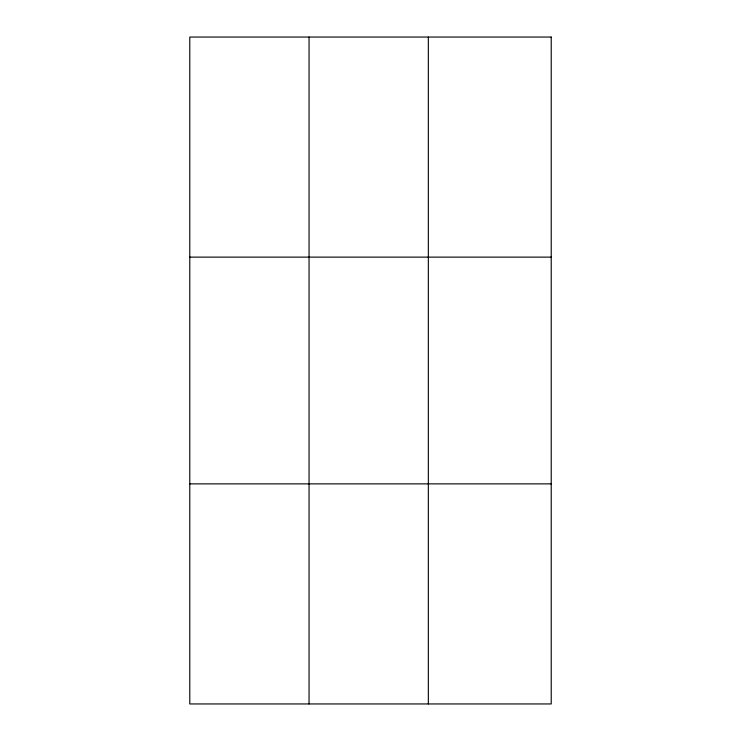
<?xml version="1.0" encoding="UTF-8"?>
<svg xmlns="http://www.w3.org/2000/svg" width="741" height="741" viewBox="0 0 741 741"><rect width="100%" height="100%" fill="white"/><g stroke="black" fill="none" stroke-linecap="round" stroke-linejoin="round"><path stroke-width="1.11" d="M309.053 37.05L309.053 703.95M428.335 37.05L428.335 703.95M189.779 257.127L551.221 257.127M189.779 483.873L551.221 483.873M551.221 37.05L551.221 703.95L189.779 703.95L189.779 37.05L551.221 37.05"/></g></svg>
